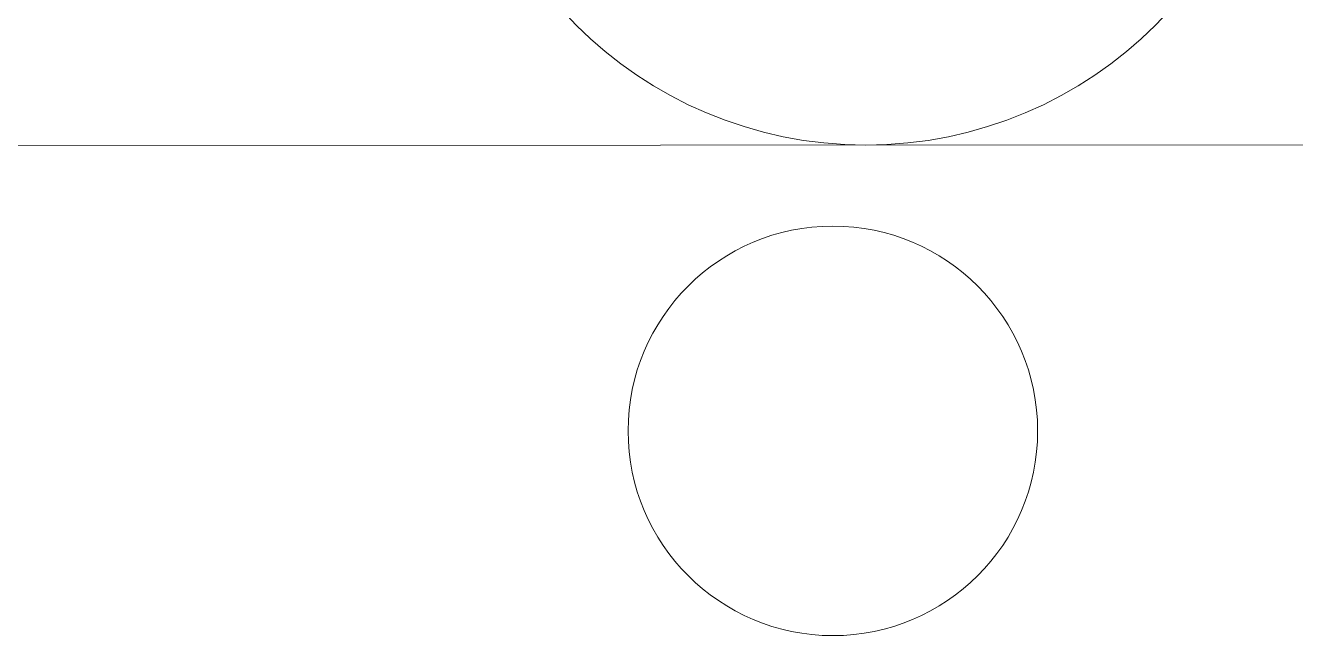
# Model space of a CAD drawing. Header units: inches. Extents: x -0.2 to 48, y -0.6 to 31.4.
# Drawn here: x 33.761 to 34.924, y 25 to 25.559 of the extents above; entities that cross this region are included whole.
import ezdxf

# ---------------------------------------------------------------- set-up
doc = ezdxf.new("R2010")
doc.units = ezdxf.units.IN
doc.header["$MEASUREMENT"] = 0
doc.layers.add('1', color=7, linetype='Continuous', true_color=0xffffff)
doc.layers.add('21', color=7, linetype='Continuous', true_color=0xffffff)

# ---------------------------------------------------------------- blocks, each defined once
blk = doc.blocks.new('08ic1000_MODEL')
at = {"layer": '1', "color": 80, "linetype": 'Continuous', "lineweight": 18, "extrusion": (0, 0, -1)}
for centre in [(0, 0, -16), (0, 0)]:
    blk.add_circle(centre, 0.1875, dxfattribs=at)
blk = doc.blocks.new('08ic1000_am_MODEL')
at = {"layer": '21', "color": 2, "linetype": 'Continuous', "lineweight": 18}
blk.add_blockref('08ic1000_MODEL', (9.9995, 0, 0.1875), dxfattribs=at)
blk = doc.blocks.new('08ic1002')
at = {"layer": '1', "color": 80, "linetype": 'Continuous', "lineweight": 18, "extrusion": (0, 0, -1)}
for radius in [0.375, 0.2625]:
    blk.add_circle((0, 0), radius, dxfattribs=at)
at = {"layer": '1', "color": 80, "linetype": 'Continuous', "lineweight": 18}
for radius in [0.375, 0.2625]:
    blk.add_circle((0, 0, 2.48), radius, dxfattribs=at)
blk = doc.blocks.new('08ic1001_am')
at = {"layer": '21', "color": 2, "linetype": 'Continuous', "lineweight": 18}
blk.add_blockref('08ic1002', (0, 0), dxfattribs=at)
blk.add_blockref('08ic1002', (0, 0), dxfattribs=at)
blk.add_blockref('08ic1002', (0, 0), dxfattribs=at)
blk.add_blockref('08ic1002', (0, 0), dxfattribs=at)
blk.add_blockref('08ic1002', (0, 0), dxfattribs=at)
blk.add_blockref('08ic1002', (0, 0), dxfattribs=at)
blk.add_blockref('08ic1002', (0, 0), dxfattribs=at)
blk.add_blockref('08ic1002', (0, 0), dxfattribs=at)
blk = doc.blocks.new('08ic1003_am_MODEL')
at = {"layer": '21', "color": 2, "linetype": 'Continuous', "lineweight": 18, "extrusion": (-1, 0, 0), "rotation": 310}
blk.add_blockref('08ic1001_am', (0, 0, -11.5), dxfattribs=at)
blk = doc.blocks.new('08ic1040_MODEL')
at = {"layer": '1', "color": 11, "linetype": 'Continuous', "lineweight": 18}
for p, q in [((0.75, 5, 0.75), (0.75, 0, 0.75)), ((0.75, 1.4375), (0.75, 3.5625))]:
    blk.add_line(p, q, dxfattribs=at)
blk = doc.blocks.new('08ic1041_MODEL')
at = {"layer": '1', "color": 13, "linetype": 'Continuous', "lineweight": 18}
for p, q in [((0, 0, 0.75), (0, 5, 0.75)), ((0, 3.5625), (0, 1.4375))]:
    blk.add_line(p, q, dxfattribs=at)
blk = doc.blocks.new('08ic1044_MODEL')
at = {"layer": '1', "color": 80, "linetype": 'Continuous', "lineweight": 18}
for radius in [0.375, 0.1875]:
    blk.add_circle((0, 0), radius, dxfattribs=at)
at = {"layer": '1', "color": 80, "linetype": 'Continuous', "lineweight": 18, "extrusion": (0, 0, -1)}
for radius in [0.375, 0.1875]:
    blk.add_circle((0, 0, -0.0625), radius, dxfattribs=at)
blk = doc.blocks.new('08ic1040_am_MODEL')
at = {"layer": '21', "color": 11, "linetype": 'Continuous', "lineweight": 18}
blk.add_blockref('08ic1040_MODEL', (0, 0), dxfattribs=at)
at = {"layer": '21', "color": 13, "linetype": 'Continuous', "lineweight": 18, "extrusion": (0, 0, -1)}
blk.add_blockref('08ic1041_MODEL', (-0.75, 0), dxfattribs=at)
at = {"layer": '21', "color": 2, "linetype": 'Continuous', "lineweight": 18}
blk.add_blockref('08ic1044_MODEL', (0.375, 2.5, 0.75), dxfattribs=at)

msp = doc.modelspace()

# ---------------------------------------------------------------- block references
at = {"layer": '21', "color": 2, "linetype": 'Continuous', "lineweight": 18, "extrusion": (0, 0.087156, -0.996195)}
msp.add_blockref('08ic1003_am_MODEL', (-46, 25.730673, 4.21361), dxfattribs=at)
at = {"layer": '21', "color": 2, "linetype": 'Continuous', "lineweight": 18, "extrusion": (0, 0, -1), "rotation": 269.977326}
msp.add_blockref('08ic1040_am_MODEL', (-37.030551, 26.200222, 17.587711), dxfattribs=at)
at = {"layer": '21', "color": 2, "linetype": 'Continuous', "lineweight": 18, "extrusion": (0, 0, -1)}
msp.add_blockref('08ic1000_am_MODEL', (-44.5, 25.1875, 1.955), dxfattribs=at)

doc.saveas('drawing.dxf')
